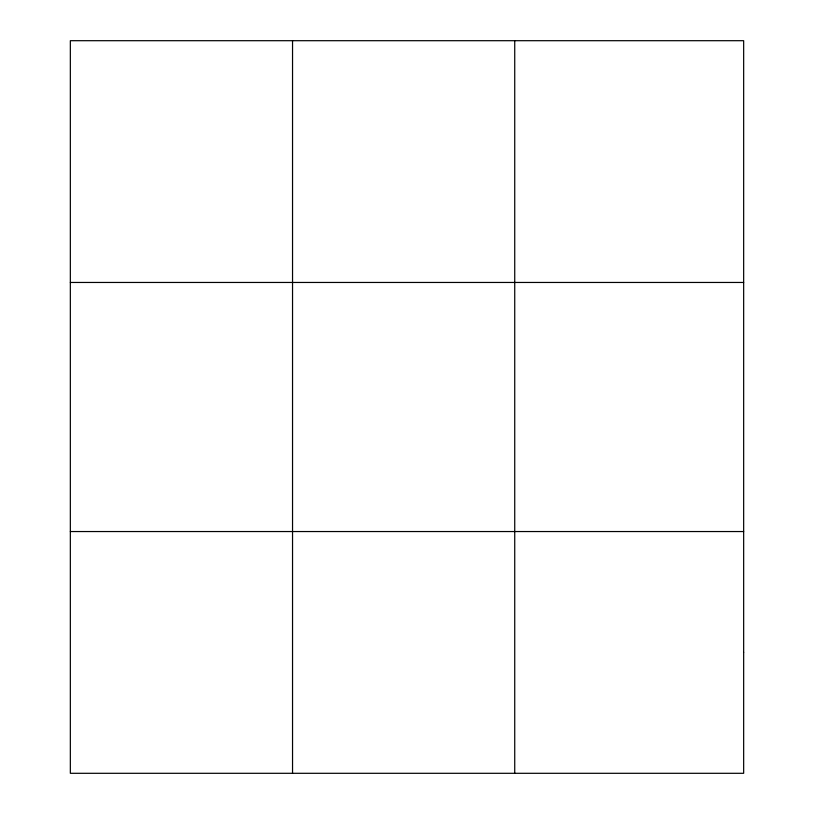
<?xml version="1.0" encoding="UTF-8"?>
<svg xmlns="http://www.w3.org/2000/svg" width="814" height="814" viewBox="0 0 814 814"><rect width="100%" height="100%" fill="white"/><g stroke="black" fill="none" stroke-linecap="round" stroke-linejoin="round"><path stroke-width="1.22" d="M292.541 40.7L292.541 773.3M514.733 40.7L514.733 773.3M70.34 282.458L743.66 282.458M70.34 531.542L743.66 531.542M743.66 652.421L743.66 773.3L70.34 773.3L70.34 40.7L743.66 40.7L743.66 652.421"/></g></svg>
